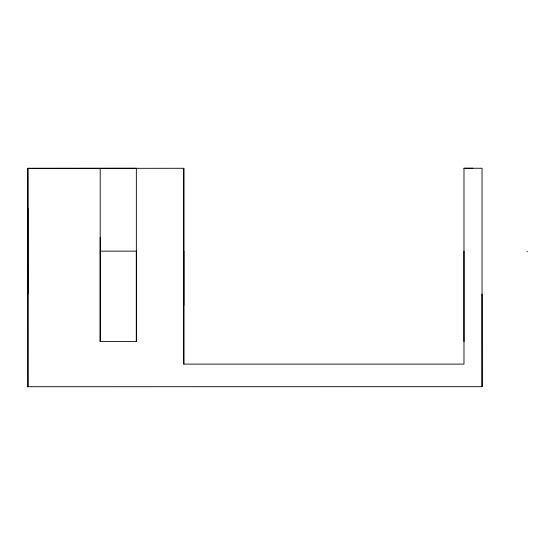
<?xml version="1.0" encoding="UTF-8"?>
<svg xmlns="http://www.w3.org/2000/svg" width="555" height="555" viewBox="0 0 555 555"><rect width="100%" height="100%" fill="white"/><g stroke="black" fill="none" stroke-linecap="round" stroke-linejoin="round"><path stroke-width="0.83" d="M27.889 294.081L27.889 208.215M100.198 168.262L100.198 341.526L136.35 341.526L136.357 168.262L27.882 168.269L27.958 386.752L27.882 168.269M27.896 386.724L482.059 386.682L482.038 168.255L463.987 168.248L463.98 364.115L183.802 364.108L183.809 168.283L27.75 168.394M527.111 251.852L527.25 251.144M183.802 168.283L183.802 364.115M463.987 168.276L472.902 168.276M100.198 251.144L136.35 251.144L136.35 341.29M482.017 294.046L482.066 386.703M463.98 251.172L463.987 341.554M183.802 251.144L183.802 305.375M100.198 237.589L100.198 341.29"/></g></svg>
